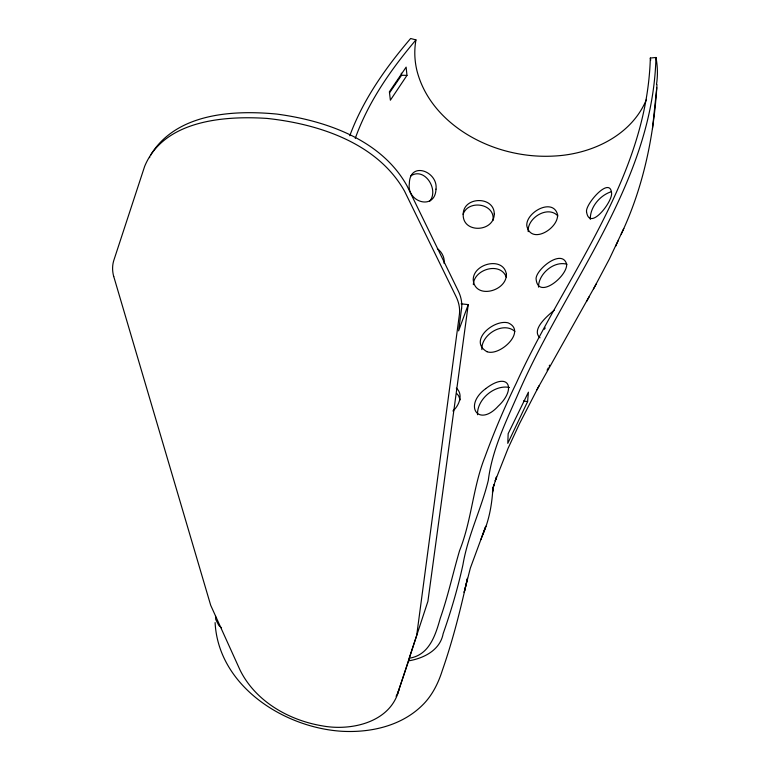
<?xml version="1.0" encoding="UTF-8"?>
<svg xmlns="http://www.w3.org/2000/svg" width="770" height="770" viewBox="0 0 770 770"><rect width="100%" height="100%" fill="white"/><g stroke="black" fill="none" stroke-linecap="round" stroke-linejoin="round"><path stroke-width="1.16" d="M408.601 660.862L409.457 658.186C429.381 655.068 435.57 634.961 440.257 618.31C448.015 596.134 452.953 573.14 459.575 550.637C471.664 520.443 472.905 487.41 484.831 457.245C494.051 432.047 504.514 407.32 516.266 383.21C564.362 276.853 646.8 179.535 650.332 58.048L655.953 57.48C652.719 183.876 564.988 284.217 517.257 395.857C505.293 423.096 492.03 450.517 488.296 480.365C481.346 508.912 467.862 535.564 462.934 564.756C457.842 588.136 451.056 611.101 443.145 633.681C440.122 650.198 423.75 658.34 408.601 660.862L407.003 665.636A219.633 1.155 -71.8 0 1 403.278 676.772L397.753 692.827M656.974 84.604C653.942 135.982 643.335 187.36 621.226 234.07M656.772 87.665L652.488 128.629M492.925 220.566C495.832 203.607 468.275 199.084 463.078 214.33M461.577 308.433L458.593 330.879L468.247 304.602L461.115 303.832M473.358 284.659C473.723 269.173 500.49 261.386 506.246 277.113M444.059 263.35C444.954 257.681 441.874 251.992 437.379 248.672M468.247 304.602L427.908 601.332L409.236 658.215M527.594 401.613L528.413 392.171L508.162 433.683L507.786 443.337L527.594 401.613L523.523 400.949M113.767 276.574L210.701 605.307L240.076 670.121C255.496 701.354 288.798 720.248 322.178 725.841C351.197 731.308 390.765 722.433 398.908 689.814M397.474 694.242L416.686 635.481L459.449 314.16A42.658 33.726 22.4 0 0 456.206 296.883L404.5 191.076C377.329 143.056 318.876 123.97 267.007 118.416C223.974 115.587 163.712 120.284 144.644 166.359L113.835 260.318A41.541 31.531 30.5 0 0 113.729 276.574M355.259 138.379C368.31 101.784 391.006 69.348 415.964 39.896L410.631 38.5C385.751 67.587 363.103 99.6 349.792 135.722M480.875 539.626L485.783 526.237L470.355 568.077L464.146 592.39L467.486 578.299C460.575 609.436 452.808 640.399 442.298 670.535C438.245 683.394 431.97 695.955 422.191 705.416C401.237 726.004 370.755 732.79 342.207 731.298C283.63 727.804 218.334 685.781 215.1 622.612M482.482 535.237C489.239 520.337 492.03 504.042 492.925 487.795L492.473 492.396L493.907 484.561L492.8 488.854L496.573 476.745L495.206 480.904L508.046 448.4L519.567 423.548L539.058 385.741M149.573 157.648L149.794 157.138M646.502 99.359C631.66 135.549 591.562 154.202 554.294 156.031A138.369 121.564 21.5 0 1 510.192 152.085C468.757 142.325 427.86 113.585 416.926 70.609A92.284 80.099 22.6 0 1 415.964 39.896M593.468 289.01L609.465 258.836L623.796 228.488M615.567 246.4L618.098 240.885M397.358 693.722L396.733 695.012M150.67 155.251L151.372 153.875M547.095 370.226L547.73 369.003A34.746 2.445 -56.3 0 0 548.279 367.945M396.069 696.282L396.367 695.734M536.806 389.947L596.25 283.947M586.548 301.551L589.271 296.604M151.632 153.403C177.841 113.065 233.358 109.908 276.767 114.066C326.172 120.678 381.304 139.794 406.955 185.734L458.381 291.204A42.465 33.659 22.4 0 1 461.625 308.443M545.227 327.914L544.419 329.233M389.533 92.823L401.584 75.239L401.295 73.189M406.974 75.383L390.38 100.187L389.389 91.803L406.127 67.134L406.974 75.383L401.584 75.239M429.65 201.297C439.304 189.949 424.703 166.695 410.805 175.878M452.904 410.978C459.074 405.732 463.636 394.327 456.331 388.138M485.726 388.648C508.816 370.88 516.834 388.696 498.238 406.146C478.43 427.879 463.059 405.434 485.678 388.677M554.419 310.041C548.067 315.325 530.636 329.656 540.02 337.799M611.476 191.663C600.071 195.166 589.839 207.197 590.33 219.373M487.102 351.746C500.173 356.423 527.046 331.042 508.094 322.851C493.724 319.098 468.025 340.946 487.015 351.726M509.442 387.474C494.542 384.336 476.755 399.534 477.535 414.732M566.855 264.235C553.928 260.558 538.326 273.995 538.5 287.114M456.87 393.711L458.564 395.655L460.171 399.909M221.548 627.839L218.853 625.461L215.764 619.504L215.523 615.933M557.855 215.927C547.922 204.974 526.921 218.026 528.191 231.626M514.889 331.437C503.262 321.003 480.884 334.661 481.876 349.609M549.587 365.163A34.746 2.445 -56.3 0 1 549.212 366.019M655.953 57.48A98.579 85.942 19.3 0 1 656.512 84.315M650.332 58.048A92.949 81.033 19.3 0 1 650.717 60.176M586.519 211.615C589.377 232.02 612.535 201.807 611.611 193.164C610.052 175.56 585.421 204.127 586.519 211.615M435.993 189.141C435.127 210.932 406.483 202.25 409.332 183.635C409.727 160.449 438.332 171.643 435.993 189.141M557.567 214.58C558.596 228.603 531.069 245.168 526.805 225.822C525.669 212.299 552.927 197.293 557.567 214.58M506.391 274.187C506.901 291.455 474.705 299.751 473.223 279.664C473.309 263.33 503.484 256.15 506.391 274.187M494.273 213.791C494.311 232.376 462.25 233.724 463.203 214.176C463.444 196.331 494.071 195.869 494.273 213.791M566.633 264.11C567.731 276.266 537.354 300.82 536.064 278.384C536.892 268.614 562.033 248.508 566.633 264.11"/></g></svg>
